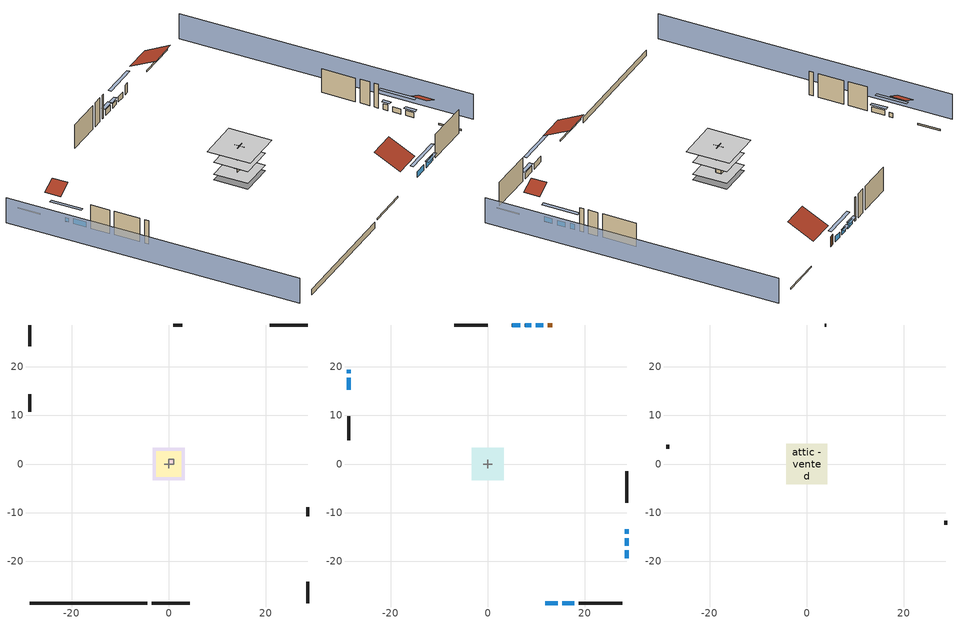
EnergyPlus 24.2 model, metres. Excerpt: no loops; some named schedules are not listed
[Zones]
central ac and furnace airloop ret air zone
 floor adiabatic (AdiabaticConst): 0,0 0,1 1,1 1,0 z0
 wall adiabatic (AdiabaticConst): 0,1 0,0 1,0 1,1 0,1 z0:1
 ceiling adiabatic (AdiabaticConst): 1,0 1,1 0,1 0,0 z1
crawlspace - vented
 floor foundation (Slab2 construction): -3.3,-3.3 -3.3,3.3 3.3,3.3 3.3,-3.3 z-0.91
 wall outside (RimJoist1 construction): -3.5,-28.63 4.3,-28.63 z0.3:0.61
 wall outside (RimJoist2 construction): -28.63,28.63 -28.63,24.3 z0.3:0.61
 wall outside (RimJoist3 construction): 28.63,28.63 20.83,28.63 z0.3:0.61
 wall outside (RimJoist4 construction): 28.63,-28.63 28.63,-24.3 z0.3:0.61
 wall foundation (FoundationWall1 construction): -28.63,-28.63 -4.43,-28.63 z-0.91:0.3
garage
 floor foundation (Slab1 construction): -2.59,-2.59 -2.59,2.59 2.59,2.59 2.59,-2.59 z0
 wall outside (Wall1 construction): -28.63,14.4 -28.63,10.74 z0.3:5.18
 wall outside (Wall12 construction): 28.63,-10.79 28.63,-8.96 z0.3:5.18
 wall outside (Wall2 construction): 2.79,28.63 0.97,28.63 z0.3:5.18
 wall to conditioned space (Wall5 construction Reversed): -0.91,0 0.91,0 z0.3:5.18
 wall to conditioned space (Wall6 construction Reversed): 0,-0.91 0,0.91 z0.3:5.18
conditioned space
 floor to crawlspace - vented (Floor1 construction): -3.3,-3.3 -3.3,3.3 3.3,3.3 3.3,-3.3 z0.3
 floor to garage (Floor2 construction): -2.59,-2.59 -2.59,2.59 2.59,2.59 2.59,-2.59 z0.3
 floor adiabatic (AdiabaticFloorConstruction): -3.3,-3.3 -3.3,3.3 3.3,3.3 3.3,-3.3 z2.74
 wall outside (AdiabaticWallConstruction 1): 13.32,28.63 12.41,28.63 z0.3:2.34
 wall outside (AdiabaticWallConstruction): 11.81,-28.63 14.37,-28.63 / 15.3,-28.63 17.86,-28.63 / 6.74,28.63 4.99,28.63 z0.3:1.46; 28.63,-19.39 28.63,-17.8 / 28.63,-16.87 28.63,-15.28 z0.3:1.34; -28.63,19.39 -28.63,18.73 / 8.97,28.63 7.67,28.63 z0.3:1.19; -28.63,17.81 -28.63,15.32 z0.3:1.4; 11.48,28.63 9.89,28.63 z0.3:1.37; 28.63,-14.36 28.63,-13.45 z0.3:1.49
 wall outside (Wall3 construction): 18.78,-28.63 27.7,-28.63 z0.3:5.18
 wall outside (Wall4 construction): -28.63,9.81 -28.63,4.86 z0.3:5.18
 wall outside (Wall7 construction): 0.04,28.63 -6.89,28.63 z0.3:5.18
 wall outside (Wall8 construction): 28.63,-8.03 28.63,-1.46 z0.3:5.18
 window (WindowConstruction): 11.81,-28.63 14.37,-28.63 z0.3:1.46
 window (WindowConstruction 9): 28.63,-19.39 28.63,-17.8 z0.3:1.34
 window (WindowConstruction 1): 15.3,-28.63 17.85,-28.63 z0.3:1.46
 window (WindowConstruction 2): -28.63,19.39 -28.63,18.73 z0.3:1.19
 window (WindowConstruction 3): -28.63,17.81 -28.63,15.33 z0.3:1.4
 window (WindowConstruction 4): 11.48,28.63 9.89,28.63 z0.3:1.37
 window (WindowConstruction 5): 8.97,28.63 7.67,28.63 z0.3:1.19
 window (WindowConstruction 6): 6.74,28.63 4.99,28.63 z0.3:1.46
 window (WindowConstruction 7): 28.63,-16.87 28.63,-15.28 z0.3:1.34
 window (WindowConstruction 8): 28.63,-14.35 28.63,-13.46 z0.3:1.49
 door (Door): 13.32,28.63 12.41,28.63 z0.3:2.34
 ceiling adiabatic (AdiabaticFloorConstruction): 3.3,-3.3 3.3,3.3 -3.3,3.3 -3.3,-3.3 z2.74
attic - vented
 floor to conditioned space (Floor3 construction Reversed): -4.2,-4.2 -4.2,4.2 4.2,4.2 4.2,-4.2 z5.18
 wall outside (Wall10 construction): 28.63,-12.53 28.63,-11.72 z0.3:5.18
 wall outside (Wall11 construction): 4.07,28.63 3.72,28.63 z0.3:5.18
 wall outside (Wall9 construction): -28.63,3.93 -28.63,3.12 z0.3:5.18
 roof outside (Roof1 construction): 10.88,-28.63,5.18 10.88,-23.58,7.71 5.23,-23.58,7.71 5.23,-28.63,5.18
 roof outside (Roof2 construction): -28.63,20.32,5.18 -25.9,20.32,6.55 -25.9,23.37,6.55 -28.63,23.37,5.18
 roof outside (Roof3 construction): 28.63,-20.32,5.18 25.9,-20.32,6.55 25.9,-23.37,6.55 28.63,-23.37,5.18
 roof outside (Roof4 construction): 14.25,28.63,5.18 14.25,23.58,7.71 19.9,23.58,7.71 19.9,28.63,5.18
shading: -33.2,28.63 -33.2,-28.63 / 33.2,-28.63 33.2,28.63 z0:5.18; 17.11,-28.63 9.06,-28.63 9.06,-29.24 17.11,-29.24 z4.21; 28.63,-17.49 28.63,-19.69 29.24,-19.69 29.24,-17.49 z1.65; 18.16,-28.63 14.99,-28.63 14.99,-29.24 18.16,-29.24 z1.77; -28.63,15.99 -28.63,22.13 -29.24,22.13 -29.24,15.99 z3.93; -28.63,15.02 -28.63,18.11 -29.24,18.11 -29.24,15.02 z1.71; 7.15,28.63 14.22,28.63 14.22,29.24 7.15,29.24 z4.11; 7.37,28.63 9.27,28.63 9.27,29.24 7.37,29.24 z1.49; 4.69,28.63 7.05,28.63 7.05,29.24 4.69,29.24 z1.77; 28.63,-12.54 28.63,-19.61 29.24,-19.61 29.24,-12.54 z4.08; 28.63,-13.15 28.63,-14.66 29.24,-14.66 29.24,-13.15 z1.8
[Building]
Building 1: Terrain=Suburbs
[Site:Location]
Portland Intl Arpt_OR: Latitude {deg}=45.59; Longitude {deg}=-122.6; Time Zone {hr}=-8; Elevation {m}=33; Keep Site Location Information=Yes
[Site:GroundTemperature:Shallow]
10.2558, 8.96328, 8.85977, 9.47314, 11.9355, 14.3863, 16.5111, 17.8571, 17.9714, 16.8767, 14.8061, 12.4304
[Site:WaterMainsTemperature]
Calculation Method=Schedule; Temperature Schedule=mains temperature schedule
[Material] Roughness=Rough; Thermal Absorptance=0.9
Name | Thickness {m} | Conductivity {W/m-K} | Density {kg/m3} | Specific Heat {J/kg-K} | Solar Absorptance | Visible Absorptance
aluminum siding | 0.009525 | 0.089435 | 177.822 | 1046.75 | 0.5 | 0.5
asphalt or fiberglass shingles | 0.00635 | 0.162714 | 1121.4 | 1465.45 | 0.85 | 0.85
ceiling loosefill ins | 0.254 | 0.0480833 | 16.02 | 1046.75 | 0.7 | 0.7
ceiling stud and cavity | 0.1397 | 0.104117 | 65.682 | 1177.47 | 0.7 | 0.7
concrete 4.0 in. | 0.1016 | 1.803125 | 2242.8 | 837.4 | 0.7 | 0.7
concrete 8.0 in. | 0.2032 | 1.803125 | 2242.8 | 837.4 | 0.7 | 0.7
door material | 0.04445 | 0.0612267 | 512.64 | 1214.23 | 0.7 | 0.7
floor covering | 0.0127 | 0.0433444 | 54.468 | 1339.84 | 0.6 | 0.6
floor rigid ins | 0.051816 | 0.029427 | 32.04 | 1214.23 | 0.7 | 0.7
floor rigid ins 1; wall rigid ins | 0.512978 | 0.029427 | 32.04 | 1214.23 | 0.7 | 0.7
floor stud and cavity | 0.1397 | 0.0972396 | 92.3553 | 1139.71 | 0.7 | 0.7
floor stud and cavity 1 | 0.1397 | 1.75129 | 37.0049 | 1207.88 | 0.7 | 0.7
furniture material conditioned space 1; furniture material garage 1 | 0.1524 | 0.115458 | 640.8 | 1214.23 | 0.6 | 0.6
gypsum board | 0.0127 | 0.160291 | 801 | 837.4 | 0.6 | 0.6
osb sheathing 0.5 in. | 0.0127 | 0.115458 | 512.64 | 1214.23 | 0.6 | 0.6
osb sheathing 0.5 in. 1; osb sheathing 0.5 in. 2; osb sheathing 0.5 in. 3 | 0.0127 | 0.115458 | 512.64 | 1214.23 | 0.7 | 0.7
osb sheathing 0.75 in. | 0.01905 | 0.115458 | 512.64 | 1214.23 | 0.7 | 0.7
rim joist stud and cavity | 0.0508 | 0.178289 | 50.32683 | 1063.81 | 0.6 | 0.6
roof rigid ins | 0.00281632 | 0.029427 | 32.04 | 1214.23 | 0.7 | 0.7
soil 0.5 in. | 0.0127 | 1.3848 | 1842.3 | 418.7 | 0.7 | 0.7
wall stud and cavity | 0.1397 | 0.419005 | 139.0536 | 1170.24 | 0.6 | 0.6
wall stud and cavity 1 | 0.1397 | 0.0950889 | 139.0536 | 1170.24 | 0.7 | 0.7
wall stud and cavity 2 | 0.1397 | 0.0937203 | 139.0536 | 1170.24 | 0.7 | 0.7
wall stud and cavity 3 | 0.0889 | 0.380278 | 52.3479 | 1209.89 | 0.7 | 0.7
wall stud and cavity 4 | 0.0889 | 0.391764 | 83.0341 | 1211.67 | 0.7 | 0.7
wood siding; wood siding 1 | 0.0254 | 0.102417 | 544.68 | 1172.36 | 0.7 | 0.7
[Material:NoMass]
Adiabatic: Roughness=Rough; Thermal Resistance {m2-K/W}=176.1; Thermal Absorptance=0.9; Solar Absorptance=0.7; Visible Absorptance=0.7
[WindowMaterial:SimpleGlazingSystem]
WindowMaterial: U-Factor {W/m2-K}=2.78222; Solar Heat Gain Coefficient=0.56
[Construction]
AdiabaticConst: Adiabatic
AdiabaticFloorConstruction: floor stud and cavity 1, floor rigid ins 1, osb sheathing 0.75 in., floor covering
AdiabaticWallConstruction: wood siding, wall rigid ins, wall stud and cavity 3, gypsum board
AdiabaticWallConstruction 1: wood siding 1, wall rigid ins, wall stud and cavity 3, gypsum board
Door: door material
Floor1 construction; Floor2 construction: floor stud and cavity, floor rigid ins, osb sheathing 0.75 in., floor covering
Floor3 construction Reversed: gypsum board, ceiling stud and cavity, ceiling loosefill ins
FoundationWall1 construction: concrete 8.0 in.
furniture construction conditioned space 1: furniture material conditioned space 1
furniture construction garage 1: furniture material garage 1
PartitionWallConstruction: gypsum board, wall stud and cavity 4, gypsum board
RimJoist1 construction; RimJoist2 construction; RimJoist3 construction; RimJoist4 construction: aluminum siding, rim joist stud and cavity
Roof1 construction; Roof2 construction; Roof3 construction; Roof4 construction: asphalt or fiberglass shingles, roof rigid ins, osb sheathing 0.5 in.
Slab1 construction: concrete 4.0 in.
Slab2 construction: soil 0.5 in.
Wall1 construction; Wall2 construction: aluminum siding, osb sheathing 0.5 in. 1, wall stud and cavity
Wall10 construction; Wall11 construction; Wall12 construction; Wall9 construction: aluminum siding, osb sheathing 0.5 in. 3, wall stud and cavity
Wall3 construction; Wall4 construction: aluminum siding, osb sheathing 0.5 in. 1, wall stud and cavity 1, gypsum board
Wall5 construction Reversed: gypsum board, wall stud and cavity 2, osb sheathing 0.5 in. 2
Wall6 construction Reversed: gypsum board, wall stud and cavity 2, osb sheathing 0.5 in. 3
Wall7 construction; Wall8 construction: aluminum siding, osb sheathing 0.5 in. 3, wall stud and cavity 1, gypsum board
WindowConstruction; WindowConstruction 1; WindowConstruction 2; WindowConstruction 3; WindowConstruction 4; WindowConstruction 5; WindowConstruction 6; WindowConstruction 7; WindowConstruction 8; WindowConstruction 9: WindowMaterial
[Zone] Multiplier=1
Name | Volume {m3} | Part of Total Floor Area
attic - vented | 44.0466 | Yes
central ac and furnace airloop ret air zone | 1 | No
conditioned space | 278.185 | Yes
crawlspace - vented | 53.2357 | Yes
garage | 65.242 | Yes
[Space]
Name | Zone | Volume {m3} | Space Type
attic - vented 1 | attic - vented | 44.0466
central ac and furnace airloop ret air space | central ac and furnace airloop ret air zone |  | Plenum Space Type
conditioned space 1 | conditioned space | 278.185
crawlspace - vented 1 | crawlspace - vented | 53.2357
garage 1 | garage | 65.242
[ZoneInfiltration:EffectiveLeakageArea] Schedule=Always On Discrete
Name | Zone or Space | Effective Air Leakage Area {cm2} | Stack Coefficient | Wind Coefficient
infil attic - vented 1 | attic - vented 1 | 2347.12 | 0.000130484 | 4.15787e-05
infil garage 1 | garage 1 | 135.918 | 0.000129147 | 4.64657e-05
[ZoneMixing] Schedule=Always On Continuous; Design Flow Rate Calculation Method=Flow/Zone; Design Flow Rate {m3/s}=0
Name | Zone or Space | Source Zone or Space
whole house fan mix | attic - vented | conditioned space
central ac and furnace airloop_0 ZoneMixDZToCond mix | conditioned space | crawlspace - vented
central ac and furnace airloop_0 ZoneMixCondToDZ mix | crawlspace - vented | conditioned space
[SpaceList]
Plenum Space Type: central ac and furnace airloop ret air space
[OtherEquipment] Design Level Calculation Method=EquipmentLevel
Name | Fuel Type | Zone or ZoneList or Space or SpaceList | Schedule | Design Level {W} | Fraction Latent | Fraction Radiant | Fraction Lost
central ac and furnace airloop_0 RetCondToRP; central ac and furnace airloop_0 RetSensLkToRP | None | central ac and furnace airloop ret air space | Always On Discrete | 0 | 0 | 0 | 0
central ac and furnace airloop_0 RetLatLkToRP | None | central ac and furnace airloop ret air space | Always On Discrete | 0 | 1 | 0 | 0
central ac and furnace airloop_0 SupCondToLv; central ac and furnace airloop_0 SupSensLkToCond; mech vent house fan sensible load | None | conditioned space 1 | Always On Discrete | 0 | 0 | 0 | 0
central ac and furnace airloop_0 SupLatLkToCond; mech vent house fan latent load | None | conditioned space 1 | Always On Discrete | 0 | 1 | 0 | 0
clothes dryer 1 | Electricity | conditioned space 1 | clothes dryer schedule | 0 | 0 | 0 | 1
cooking range 1 | Electricity | conditioned space 1 | cooking range schedule | 0 | 0 | 0 | 1
general water use latent | None | conditioned space 1 | general water use schedule | 0 | 1 | 0 | 0
general water use sensible | None | conditioned space 1 | general water use schedule | 0 | 0 | 0.6 | 0
central ac and furnace airloop_0 RetCondToDZ; central ac and furnace airloop_0 SupCondToDZ; central ac and furnace airloop_0 SupSensLkToDZ | None | crawlspace - vented 1 | Always On Discrete | 0 | 0 | 0 | 0
central ac and furnace airloop_0 SupLatLkToDZ | None | crawlspace - vented 1 | Always On Discrete | 0 | 1 | 0 | 0
water heater energy adjustment1 | Electricity | garage 1 | Always On Discrete | 0.01 | 0 | 0 | 1
water heater lat | None | garage 1 | Always On Discrete | 0 | 1 | 0 | 0
water heater sens | None | garage 1 | Always On Discrete | 0 | 0 | 0 | 0
[SurfaceProperty:IncidentSolarMultiplier] Incident Solar Multiplier=1; Incident Solar Multiplier Schedule=trans schedule winter=0.85 summer=0.7
Window1; Window10; Window2; Window3; Window4; Window5; Window6; Window7; Window8; Window9
[InternalMass]
Name | Construction | Zone or ZoneList | Space or SpaceList | Surface Area {m2}
furniture mass conditioned space 1 | furniture construction conditioned space 1 | conditioned space | conditioned space 1 | 45.63397
partition wall mass | PartitionWallConstruction | conditioned space | conditioned space 1 | 114.085
furniture mass garage 1 | furniture construction garage 1 | garage | garage 1 | 2.67561
[ElectricEquipment] Design Level Calculation Method=EquipmentLevel; Fraction Latent=0
Name | Zone or ZoneList or Space or SpaceList | Schedule | Design Level {W} | Fraction Radiant | Fraction Lost
clothes dryer | conditioned space 1 | clothes dryer schedule | 0 | 0 | 1
clothes washer | conditioned space 1 | clothes washer schedule | 0 | 0 | 1
cooking range | conditioned space 1 | cooking range schedule | 0 | 0 | 1
dishwasher | conditioned space 1 | dishwasher schedule | 0 | 0 | 1
fridge | conditioned space 1 | fridge schedule | 78.8413 | 0.6 | 0
mech vent house fan | conditioned space 1 | mech vent house fan schedule | 0 | 0 | 1
mech vent house fan cfis | conditioned space 1 | mech vent house fan cfis schedule | 0 | 0 | 0
whole house fan | conditioned space 1 | Always On Discrete | 0 | 0 | 1
freezer | garage 1 | freezer schedule | 194.914 | 0.6 | 0
[ZoneInfiltration:DesignFlowRate] Schedule=Always On Discrete
Name | Zone or ZoneList or Space or SpaceList | Design Flow Rate Calculation Method | Design Flow Rate {m3/s} | Air Changes per Hour {1/hr} | Constant Term Coefficient | Temperature Term Coefficient | Velocity Term Coefficient | Velocity Squared Term Coefficient
infil flow; natural vent flow; whole house fan flow | conditioned space 1 | Flow/Zone | 0
crawlspace_vented 1 duct leakage imbalance infil flow | crawlspace - vented 1 | Flow/Zone | 0
infil crawlspace - vented 1 | crawlspace - vented 1 | AirChanges/Hour |  | 2.6013 | 1 | 0 | 0 | 0
[SurfaceProperty:ExposedFoundationPerimeter] Exposed Perimeter Calculation Method=TotalExposedPerimeter
Name | Total Exposed Perimeter {m}
Slab2 | 24.20112
Slab1 | 14.6304
[AvailabilityManager:Scheduled]
central ac and furnace airloop Availability Manager: Schedule=Always On Discrete
[AirLoopHVAC:ReturnPlenum]
Air Loop HVAC Return Plenum 1: Zone=central ac and furnace airloop ret air zone
[Foundation:Kiva] Wall Depth Below Slab {m}=0.2032
Name | Initial Indoor Air Temperature {C} | Wall Height Above Grade {m}
Foundation Kiva 1 | 13.4258 | 0.1016
Foundation Kiva 2 | 7.69436 | 0.3048
[Foundation:Kiva:Settings]
Soil Conductivity {W/m-K}=1.3848; Soil Density {kg/m3}=1842.3; Soil Specific Heat {J/kg-K}=418.7; Ground Solar Absorptivity=0.9; Ground Thermal Absorptivity=0.9; Ground Surface Roughness {m}=0.03; Far-Field Width {m}=40; Deep-Ground Boundary Condition=ZeroFlux; Deep-Ground Depth {m}=40; Minimum Cell Dimension {m}=0.2; Maximum Cell Growth Coefficient=3; Simulation Timestep=Timestep
[EnergyManagementSystem:GlobalVariable]
central_ac_and_furnace_airloop_0_DuctImbalLkExhFanEquivCond
central_ac_and_furnace_airloop_0_DuctImbalLkExhFanEquivDZ
central_ac_and_furnace_airloop_0_DuctImbalLkSupFanEquivCond
central_ac_and_furnace_airloop_0_DuctImbalLkSupFanEquivDZ
central_ac_and_furnace_airloop_0_DZ_T
central_ac_and_furnace_airloop_0_DZ_W
central_ac_and_furnace_airloop_0_RetCondToDZ
central_ac_and_furnace_airloop_0_RetCondToRP
central_ac_and_furnace_airloop_0_RetLatLkToRP
central_ac_and_furnace_airloop_0_RetSensLkToRP
central_ac_and_furnace_airloop_0_SupCondToDZ
central_ac_and_furnace_airloop_0_SupCondToLv
central_ac_and_furnace_airloop_0_SupLatLkToCond
central_ac_and_furnace_airloop_0_SupLatLkToDZ
central_ac_and_furnace_airloop_0_SupSensLkToCond
central_ac_and_furnace_airloop_0_SupSensLkToDZ
central_ac_and_furnace_airloop_0_ZoneMixCondToDZ
central_ac_and_furnace_airloop_0_ZoneMixDZToCond
central_ac_and_furnace_airloop_AH_MFR
central_ac_and_furnace_airloop_AH_Tout
central_ac_and_furnace_airloop_AH_VFR
central_ac_and_furnace_airloop_AH_Wout
central_ac_and_furnace_airloop_Fan_RTF
central_ac_and_furnace_airloop_RA_T
central_ac_and_furnace_airloop_Ra_W
infil_program_Qfan
infil_program_Qinf
natural_vent_program_Qnv
natural_vent_program_Qwhf
[EnergyManagementSystem:Sensor]
Name | Output:Variable or Output:Meter Index Key | Output:Variable or Output:Meter
airflow_gain | infil flow | Infiltration Sensible Heat Gain Energy
airflow_gain_1 | natural vent flow | Infiltration Sensible Heat Gain Energy
airflow_gain_2 | whole house fan flow | Infiltration Sensible Heat Gain Energy
airflow_loss | infil flow | Infiltration Sensible Heat Loss Energy
airflow_loss_1 | natural vent flow | Infiltration Sensible Heat Loss Energy
airflow_loss_2 | whole house fan flow | Infiltration Sensible Heat Loss Energy
central_ac_and_furnace_airloop_0_DZ_T_s | crawlspace - vented | Zone Air Temperature
central_ac_and_furnace_airloop_0_DZ_W_s | crawlspace - vented | Zone Mean Air Humidity Ratio
central_ac_and_furnace_airloop_AH_MFR_s | Node 7 | System Node Mass Flow Rate
central_ac_and_furnace_airloop_AH_Tout_s | Node 7 | System Node Temperature
central_ac_and_furnace_airloop_AH_VFR_s | Node 7 | System Node Current Density Volume Flow Rate
central_ac_and_furnace_airloop_AH_Wout_s | Node 7 | System Node Humidity Ratio
central_ac_and_furnace_airloop_RA_T_s | Node 10 | System Node Temperature
central_ac_and_furnace_airloop_Ra_W_s | Node 10 | System Node Humidity Ratio
clg_load_cond |  | Cooling:EnergyTransfer:Zone:CONDITIONED SPACE
clg_load_duct |  | Cooling:EnergyTransfer:Zone:CENTRAL AC AND FURNACE AIRLOOP RET AIR ZONE
clg_sp_s; clg_sp_s_1 | cooling setpoint | Schedule Value
cool_season | cooling season schedule | Schedule Value
ducts_conv | central ac and furnace airloop_0 RetCondToRP | Other Equipment Convective Heating Energy
ducts_conv_1 | central ac and furnace airloop_0 RetLatLkToRP | Other Equipment Convective Heating Energy
ducts_conv_2 | central ac and furnace airloop_0 RetSensLkToRP | Other Equipment Convective Heating Energy
ducts_conv_3 | central ac and furnace airloop_0 SupCondToLv | Other Equipment Convective Heating Energy
ducts_conv_4 | central ac and furnace airloop_0 SupLatLkToCond | Other Equipment Convective Heating Energy
ducts_conv_5 | central ac and furnace airloop_0 SupSensLkToCond | Other Equipment Convective Heating Energy
ducts_rad | central ac and furnace airloop_0 RetCondToRP | Other Equipment Radiant Heating Energy
ducts_rad_1 | central ac and furnace airloop_0 RetLatLkToRP | Other Equipment Radiant Heating Energy
ducts_rad_2 | central ac and furnace airloop_0 RetSensLkToRP | Other Equipment Radiant Heating Energy
ducts_rad_3 | central ac and furnace airloop_0 SupCondToLv | Other Equipment Radiant Heating Energy
ducts_rad_4 | central ac and furnace airloop_0 SupLatLkToCond | Other Equipment Radiant Heating Energy
ducts_rad_5 | central ac and furnace airloop_0 SupSensLkToCond | Other Equipment Radiant Heating Energy
htg_load_cond |  | Heating:EnergyTransfer:Zone:CONDITIONED SPACE
htg_load_duct |  | Heating:EnergyTransfer:Zone:CENTRAL AC AND FURNACE AIRLOOP RET AIR ZONE
htg_sp_s; htg_sp_s_1 | heating setpoint | Schedule Value
water_heater_amb_rh | garage | Zone Air Relative Humidity
water_heater_amb_temp | garage | Zone Mean Air Temperature
[Schedule:Constant]
Name | Hourly Value
Always On Continuous; Always On Discrete; mech vent house fan schedule; mech vent house fan cfis schedule | 1
fridge schedule | 0
[Schedule:Day:Interval]
trans schedule winter=0.85 summer=0.7 day; trans schedule winter=0.85 summer=0.7 day 2: No, 24:00, 0.85
trans schedule winter=0.85 summer=0.7 day 1: No, 24:00, 0.7
trans schedule winter=0.85 summer=0.7 default day; clothes dryer schedule day 1; clothes dryer schedule default day; clothes washer schedule day 1; clothes washer schedule default day; cooking range schedule day 1; cooking range schedule default day; dishwasher schedule day 1; dishwasher schedule default day; general water use schedule day 1; general water use schedule default day; freezer schedule default day: No, 24:00, 0
freezer schedule day; freezer schedule day 6: No, 01:00, 0.610949, 02:00, 0.595675, 03:00, 0.580401, 04:00, 0.565128, 06:00, 0.549854, 07:00, 0.580401, 08:00, 0.610949, 10:00, 0.626223, 12:00, 0.610949, 15:00, 0.641496, 16:00, 0.626223, 17:00, 0.672044, 18:00, 0.733139, 19:00, 0.763686, 20:00, 0.733139, 21:00, 0.717865, 22:00, 0.702591, 23:00, 0.672044, 24:00, 0.626223
freezer schedule day 1: No, 01:00, 0.609489, 02:00, 0.594252, 03:00, 0.579015, 04:00, 0.563777, 06:00, 0.54854, 07:00, 0.579015, 08:00, 0.609489, 10:00, 0.624726, 12:00, 0.609489, 15:00, 0.639964, 16:00, 0.624726, 17:00, 0.670438, 18:00, 0.731387, 19:00, 0.761861, 20:00, 0.731387, 21:00, 0.71615, 22:00, 0.700912, 23:00, 0.670438, 24:00, 0.624726
freezer schedule day 2: No, 01:00, 0.791241, 02:00, 0.77146, 03:00, 0.751679, 04:00, 0.731898, 06:00, 0.712117, 07:00, 0.751679, 08:00, 0.791241, 10:00, 0.811022, 12:00, 0.791241, 15:00, 0.830803, 16:00, 0.811022, 17:00, 0.870365, 18:00, 0.949489, 19:00, 0.989051, 20:00, 0.949489, 21:00, 0.929708, 22:00, 0.909927, 23:00, 0.870365, 24:00, 0.811022
freezer schedule day 3: No, 01:00, 0.8, 02:00, 0.78, 03:00, 0.76, 04:00, 0.74, 06:00, 0.72, 07:00, 0.76, 08:00, 0.8, 10:00, 0.82, 12:00, 0.8, 15:00, 0.84, 16:00, 0.82, 17:00, 0.88, 18:00, 0.96, 19:00, 1, 20:00, 0.96, 21:00, 0.94, 22:00, 0.92, 23:00, 0.88, 24:00, 0.82
freezer schedule day 4: No, 01:00, 0.679562, 02:00, 0.662573, 03:00, 0.645584, 04:00, 0.628595, 06:00, 0.611606, 07:00, 0.645584, 08:00, 0.679562, 10:00, 0.696551, 12:00, 0.679562, 15:00, 0.71354, 16:00, 0.696551, 17:00, 0.747518, 18:00, 0.815474, 19:00, 0.849453, 20:00, 0.815474, 21:00, 0.798485, 22:00, 0.781496, 23:00, 0.747518, 24:00, 0.696551
freezer schedule day 5: No, 01:00, 0.675182, 02:00, 0.658303, 03:00, 0.641423, 04:00, 0.624544, 06:00, 0.607664, 07:00, 0.641423, 08:00, 0.675182, 10:00, 0.692062, 12:00, 0.675182, 15:00, 0.708942, 16:00, 0.692062, 17:00, 0.742701, 18:00, 0.810219, 19:00, 0.843978, 20:00, 0.810219, 21:00, 0.793339, 22:00, 0.77646, 23:00, 0.742701, 24:00, 0.692062
[Schedule:Week:Daily]
trans schedule winter=0.85 summer=0.7 Week Rule - Jan1-May26: trans schedule winter=0.85 summer=0.7 day, trans schedule winter=0.85 summer=0.7 day, trans schedule winter=0.85 summer=0.7 day, trans schedule winter=0.85 summer=0.7 day, trans schedule winter=0.85 summer=0.7 day, trans schedule winter=0.85 summer=0.7 day, trans schedule winter=0.85 summer=0.7 day, trans schedule winter=0.85 summer=0.7 default day, trans schedule winter=0.85 summer=0.7 default day, trans schedule winter=0.85 summer=0.7 default day, trans schedule winter=0.85 summer=0.7 default day, trans schedule winter=0.85 summer=0.7 default day
trans schedule winter=0.85 summer=0.7 Week Rule - May27-Jun2: trans schedule winter=0.85 summer=0.7 day, trans schedule winter=0.85 summer=0.7 day, trans schedule winter=0.85 summer=0.7 day, trans schedule winter=0.85 summer=0.7 day, trans schedule winter=0.85 summer=0.7 day, trans schedule winter=0.85 summer=0.7 day 1, trans schedule winter=0.85 summer=0.7 day 1, trans schedule winter=0.85 summer=0.7 default day, trans schedule winter=0.85 summer=0.7 default day, trans schedule winter=0.85 summer=0.7 default day, trans schedule winter=0.85 summer=0.7 default day, trans schedule winter=0.85 summer=0.7 default day
trans schedule winter=0.85 summer=0.7 Week Rule - Jun3-Sep29: trans schedule winter=0.85 summer=0.7 day 1, trans schedule winter=0.85 summer=0.7 day 1, trans schedule winter=0.85 summer=0.7 day 1, trans schedule winter=0.85 summer=0.7 day 1, trans schedule winter=0.85 summer=0.7 day 1, trans schedule winter=0.85 summer=0.7 day 1, trans schedule winter=0.85 summer=0.7 day 1, trans schedule winter=0.85 summer=0.7 default day, trans schedule winter=0.85 summer=0.7 default day, trans schedule winter=0.85 summer=0.7 default day, trans schedule winter=0.85 summer=0.7 default day, trans schedule winter=0.85 summer=0.7 default day
trans schedule winter=0.85 summer=0.7 Week Rule - Sep30-Oct6: trans schedule winter=0.85 summer=0.7 day 1, trans schedule winter=0.85 summer=0.7 day 2, trans schedule winter=0.85 summer=0.7 day 2, trans schedule winter=0.85 summer=0.7 day 2, trans schedule winter=0.85 summer=0.7 day 2, trans schedule winter=0.85 summer=0.7 day 2, trans schedule winter=0.85 summer=0.7 day 2, trans schedule winter=0.85 summer=0.7 default day, trans schedule winter=0.85 summer=0.7 default day, trans schedule winter=0.85 summer=0.7 default day, trans schedule winter=0.85 summer=0.7 default day, trans schedule winter=0.85 summer=0.7 default day
trans schedule winter=0.85 summer=0.7 Week Rule - Oct7-Dec31: trans schedule winter=0.85 summer=0.7 day 2, trans schedule winter=0.85 summer=0.7 day 2, trans schedule winter=0.85 summer=0.7 day 2, trans schedule winter=0.85 summer=0.7 day 2, trans schedule winter=0.85 summer=0.7 day 2, trans schedule winter=0.85 summer=0.7 day 2, trans schedule winter=0.85 summer=0.7 day 2, trans schedule winter=0.85 summer=0.7 default day, trans schedule winter=0.85 summer=0.7 default day, trans schedule winter=0.85 summer=0.7 default day, trans schedule winter=0.85 summer=0.7 default day, trans schedule winter=0.85 summer=0.7 default day
clothes dryer schedule Week Rule - Jan1-Dec31: clothes dryer schedule day 1, clothes dryer schedule day 1, clothes dryer schedule day 1, clothes dryer schedule day 1, clothes dryer schedule day 1, clothes dryer schedule day 1, clothes dryer schedule day 1, clothes dryer schedule default day, clothes dryer schedule default day, clothes dryer schedule default day, clothes dryer schedule default day, clothes dryer schedule default day
clothes washer schedule Week Rule - Jan1-Dec31: clothes washer schedule day 1, clothes washer schedule day 1, clothes washer schedule day 1, clothes washer schedule day 1, clothes washer schedule day 1, clothes washer schedule day 1, clothes washer schedule day 1, clothes washer schedule default day, clothes washer schedule default day, clothes washer schedule default day, clothes washer schedule default day, clothes washer schedule default day
cooking range schedule Week Rule - Jan1-Dec31: cooking range schedule day 1, cooking range schedule day 1, cooking range schedule day 1, cooking range schedule day 1, cooking range schedule day 1, cooking range schedule day 1, cooking range schedule day 1, cooking range schedule default day, cooking range schedule default day, cooking range schedule default day, cooking range schedule default day, cooking range schedule default day
dishwasher schedule Week Rule - Jan1-Dec31: dishwasher schedule day 1, dishwasher schedule day 1, dishwasher schedule day 1, dishwasher schedule day 1, dishwasher schedule day 1, dishwasher schedule day 1, dishwasher schedule day 1, dishwasher schedule default day, dishwasher schedule default day, dishwasher schedule default day, dishwasher schedule default day, dishwasher schedule default day
general water use schedule Week Rule - Jan1-Dec31: general water use schedule day 1, general water use schedule day 1, general water use schedule day 1, general water use schedule day 1, general water use schedule day 1, general water use schedule day 1, general water use schedule day 1, general water use schedule default day, general water use schedule default day, general water use schedule default day, general water use schedule default day, general water use schedule default day
freezer schedule Week Rule - Jan1-Jan27: freezer schedule day, freezer schedule day, freezer schedule day, freezer schedule day, freezer schedule day, freezer schedule day, freezer schedule day, freezer schedule default day, freezer schedule default day, freezer schedule default day, freezer schedule default day, freezer schedule default day
freezer schedule Week Rule - Jan28-Feb3: freezer schedule day, freezer schedule day, freezer schedule day, freezer schedule day, freezer schedule day 1, freezer schedule day 1, freezer schedule day 1, freezer schedule default day, freezer schedule default day, freezer schedule default day, freezer schedule default day, freezer schedule default day
freezer schedule Week Rule - Feb4-Feb24: freezer schedule day 1, freezer schedule day 1, freezer schedule day 1, freezer schedule day 1, freezer schedule day 1, freezer schedule day 1, freezer schedule day 1, freezer schedule default day, freezer schedule default day, freezer schedule default day, freezer schedule default day, freezer schedule default day
freezer schedule Week Rule - Feb25-Mar3: freezer schedule day 1, freezer schedule day 1, freezer schedule day 1, freezer schedule day 1, freezer schedule day 2, freezer schedule day 2, freezer schedule day 2, freezer schedule default day, freezer schedule default day, freezer schedule default day, freezer schedule default day, freezer schedule default day
freezer schedule Week Rule - Mar4-May26: freezer schedule day 2, freezer schedule day 2, freezer schedule day 2, freezer schedule day 2, freezer schedule day 2, freezer schedule day 2, freezer schedule day 2, freezer schedule default day, freezer schedule default day, freezer schedule default day, freezer schedule default day, freezer schedule default day
freezer schedule Week Rule - May27-Jun2: freezer schedule day 2, freezer schedule day 2, freezer schedule day 2, freezer schedule day 2, freezer schedule day 2, freezer schedule day 3, freezer schedule day 3, freezer schedule default day, freezer schedule default day, freezer schedule default day, freezer schedule default day, freezer schedule default day
freezer schedule Week Rule - Jun3-Sep29: freezer schedule day 3, freezer schedule day 3, freezer schedule day 3, freezer schedule day 3, freezer schedule day 3, freezer schedule day 3, freezer schedule day 3, freezer schedule default day, freezer schedule default day, freezer schedule default day, freezer schedule default day, freezer schedule default day
freezer schedule Week Rule - Sep30-Oct6: freezer schedule day 3, freezer schedule day 4, freezer schedule day 4, freezer schedule day 4, freezer schedule day 4, freezer schedule day 4, freezer schedule day 4, freezer schedule default day, freezer schedule default day, freezer schedule default day, freezer schedule default day, freezer schedule default day
freezer schedule Week Rule - Oct7-Oct27: freezer schedule day 4, freezer schedule day 4, freezer schedule day 4, freezer schedule day 4, freezer schedule day 4, freezer schedule day 4, freezer schedule day 4, freezer schedule default day, freezer schedule default day, freezer schedule default day, freezer schedule default day, freezer schedule default day
freezer schedule Week Rule - Oct28-Nov3: freezer schedule day 4, freezer schedule day 4, freezer schedule day 4, freezer schedule day 4, freezer schedule day 5, freezer schedule day 5, freezer schedule day 5, freezer schedule default day, freezer schedule default day, freezer schedule default day, freezer schedule default day, freezer schedule default day
freezer schedule Week Rule - Nov4-Nov24: freezer schedule day 5, freezer schedule day 5, freezer schedule day 5, freezer schedule day 5, freezer schedule day 5, freezer schedule day 5, freezer schedule day 5, freezer schedule default day, freezer schedule default day, freezer schedule default day, freezer schedule default day, freezer schedule default day
freezer schedule Week Rule - Nov25-Dec1: freezer schedule day 5, freezer schedule day 5, freezer schedule day 5, freezer schedule day 5, freezer schedule day 5, freezer schedule day 5, freezer schedule day 6, freezer schedule default day, freezer schedule default day, freezer schedule default day, freezer schedule default day, freezer schedule default day
freezer schedule Week Rule - Dec2-Dec31: freezer schedule day 6, freezer schedule day 6, freezer schedule day 6, freezer schedule day 6, freezer schedule day 6, freezer schedule day 6, freezer schedule day 6, freezer schedule default day, freezer schedule default day, freezer schedule default day, freezer schedule default day, freezer schedule default day
[Schedule:Year]
trans schedule winter=0.85 summer=0.7: trans schedule winter=0.85 summer=0.7 Week Rule - Jan1-May26, 1, 1, 5, 26, trans schedule winter=0.85 summer=0.7 Week Rule - May27-Jun2, 5, 27, 6, 2, trans schedule winter=0.85 summer=0.7 Week Rule - Jun3-Sep29, 6, 3, 9, 29, trans schedule winter=0.85 summer=0.7 Week Rule - Sep30-Oct6, 9, 30, 10, 6, trans schedule winter=0.85 summer=0.7 Week Rule - Oct7-Dec31, 10, 7, 12, 31
clothes dryer schedule: clothes dryer schedule Week Rule - Jan1-Dec31, 1, 1, 12, 31
clothes washer schedule: clothes washer schedule Week Rule - Jan1-Dec31, 1, 1, 12, 31
cooking range schedule: cooking range schedule Week Rule - Jan1-Dec31, 1, 1, 12, 31
dishwasher schedule: dishwasher schedule Week Rule - Jan1-Dec31, 1, 1, 12, 31
general water use schedule: general water use schedule Week Rule - Jan1-Dec31, 1, 1, 12, 31
freezer schedule: freezer schedule Week Rule - Jan1-Jan27, 1, 1, 1, 27, freezer schedule Week Rule - Jan28-Feb3, 1, 28, 2, 3, freezer schedule Week Rule - Feb4-Feb24, 2, 4, 2, 24, freezer schedule Week Rule - Feb25-Mar3, 2, 25, 3, 3, freezer schedule Week Rule - Mar4-May26, 3, 4, 5, 26, freezer schedule Week Rule - May27-Jun2, 5, 27, 6, 2, freezer schedule Week Rule - Jun3-Sep29, 6, 3, 9, 29, freezer schedule Week Rule - Sep30-Oct6, 9, 30, 10, 6, freezer schedule Week Rule - Oct7-Oct27, 10, 7, 10, 27, freezer schedule Week Rule - Oct28-Nov3, 10, 28, 11, 3, freezer schedule Week Rule - Nov4-Nov24, 11, 4, 11, 24, freezer schedule Week Rule - Nov25-Dec1, 11, 25, 12, 1, freezer schedule Week Rule - Dec2-Dec31, 12, 2, 12, 31
[Schedule:Compact]
mains temperature schedule: Through: 01/01, For: AllDays, Until: 24:00, 13.0633, Through: 01/02, For: AllDays, Until: 24:00, 13.0189, Through: 01/03, For: AllDays, Until: 24:00, 12.975, Through: 01/04, For: AllDays, Until: 24:00, 12.9328, Through: 01/05, For: AllDays, Until: 24:00, 12.8917, Through: 01/06, For: AllDays, Until: 24:00, 12.8517, Through: 01/07, For: AllDays, Until: 24:00, 12.8122, Through: 01/08, For: AllDays, Until: 24:00, 12.7744, Through: 01/09, For: AllDays, Until: 24:00, 12.7378, Through: 01/10, For: AllDays, Until: 24:00, 12.7017, Through: 01/11, For: AllDays, Until: 24:00, 12.6672, Through: 01/12, For: AllDays, Until: 24:00, 12.6339, Through: 01/13, For: AllDays, Until: 24:00, 12.6017, Through: 01/14, For: AllDays, Until: 24:00, 12.5706, Through: 01/15, For: AllDays, Until: 24:00, 12.5411, Through: 01/16, For: AllDays, Until: 24:00, 12.5122, Through: 01/17, For: AllDays, Until: 24:00, 12.485, Through: 01/18, For: AllDays, Until: 24:00, 12.4583, Through: 01/19, For: AllDays, Until: 24:00, 12.4333, Through: 01/20, For: AllDays, Until: 24:00, 12.41, Through: 01/21, For: AllDays, Until: 24:00, 12.3872, Through: 01/22, For: AllDays, Until: 24:00, 12.3661, Through: 01/23, For: AllDays, Until: 24:00, 12.3456, Through: 01/24, For: AllDays, Until: 24:00, 12.3272, Through: 01/25, For: AllDays, Until: 24:00, 12.3094, Through: 01/26, For: AllDays, Until: 24:00, 12.2933, Through: 01/27, For: AllDays, Until: 24:00, 12.2783, Through: 01/28, For: AllDays, Until: 24:00, 12.2644, Through: 01/29, For: AllDays, Until: 24:00, 12.2517, Through: 01/30, For: AllDays, Until: 24:00, 12.2406, Through: 01/31, For: AllDays, Until: 24:00, 12.2306, Through: 02/01, For: AllDays, Until: 24:00, 12.2222, Through: 02/02, For: AllDays, Until: 24:00, 12.215, Through: 02/03, For: AllDays, Until: 24:00, 12.2089, Through: 02/04, For: AllDays, Until: 24:00, 12.2039, Through: 02/05, For: AllDays, Until: 24:00, 12.2006, Through: 02/06, For: AllDays, Until: 24:00, 12.1983, Through: 02/07, For: AllDays, Until: 24:00, 12.1978, Through: 02/08, For: AllDays, Until: 24:00, 12.1978, Through: 02/09, For: AllDays, Until: 24:00, 12.2, Through: 02/10, For: AllDays, Until: 24:00, 12.2028, Through: 02/11, For: AllDays, Until: 24:00, 12.2072, Through: 02/12, For: AllDays, Until: 24:00, 12.2128, Through: 02/13, For: AllDays, Until: 24:00, 12.2194, Through: 02/14, For: AllDays, Until: 24:00, 12.2278, Through: 02/15, For: AllDays, Until: 24:00, 12.2372, Through: 02/16, For: AllDays, Until: 24:00, 12.2483, Through: 02/17, For: AllDays, Until: 24:00, 12.26, Through: 02/18, For: AllDays, Until: 24:00, 12.2733, Through: 02/19, For: AllDays, Until: 24:00, 12.2883, Through: 02/20, For: AllDays, Until: 24:00, 12.3039, Through: 02/21, For: AllDays, Until: 24:00, 12.3211, Through: 02/22, For: AllDays, Until: 24:00, 12.3394, Through: 02/23, For: AllDays, Until: 24:00, 12.3594, Through: 02/24, For: AllDays, Until: 24:00, 12.38, Through: 02/25, For: AllDays, Until: 24:00, 12.4022, Through: 02/26, For: AllDays, Until: 24:00, 12.4256, Through: 02/27, For: AllDays, Until: 24:00, 12.4506, Through: 02/28, For: AllDays, Until: 24:00, 12.4761, Through: 03/01, For: AllDays, Until: 24:00, 12.5033, Through: 03/02, For: AllDays, Until: 24:00, 12.5317, Through: 03/03, For: AllDays, Until: 24:00, 12.5611, Through: 03/04, For: AllDays, Until: 24:00, 12.5917, Through: 03/05, For: AllDays, Until: 24:00, 12.6233, Through: 03/06, For: AllDays, Until: 24:00, 12.6567, Through: 03/07, For: AllDays, Until: 24:00, 12.6906, Through: 03/08, For: AllDays, Until: 24:00, 12.7261, Through: 03/09, For: AllDays, Until: 24:00, 12.7628, Through: 03/10, For: AllDays, Until: 24:00, 12.8, Through: 03/11, For: AllDays, Until: 24:00, 12.8389, Through: 03/12, For: AllDays, Until: 24:00, 12.8789, Through: 03/13, For: AllDays, Until: 24:00, 12.9194, Through: 03/14, For: AllDays, Until: 24:00, 12.9617, Through: 03/15, For: AllDays, Until: 24:00, 13.0044, Through: 03/16, For: AllDays, Until: 24:00, 13.0489, Through: 03/17, For: AllDays, Until: 24:00, 13.0939, Through: 03/18, For: AllDays, Until: 24:00, 13.14, Through: 03/19, For: AllDays, Until: 24:00, 13.1872, Through: 03/20, For: AllDays, Until: 24:00, 13.2356, Through: 03/21, For: AllDays, Until: 24:00, 13.285, Through: 03/22, For: AllDays, Until: 24:00, 13.335, Through: 03/23, For: AllDays, Until: 24:00, 13.3861, Through: 03/24, For: AllDays, Until: 24:00, 13.4383, Through: 03/25, For: AllDays, Until: 24:00, 13.4911, Through: 03/26, For: AllDays, Until: 24:00, 13.545, Through: 03/27, For: AllDays, Until: 24:00, 13.6, Through: 03/28, For: AllDays, Until: 24:00, 13.6556, Through: 03/29, For: AllDays, Until: 24:00, 13.7122, Through: 03/30, For: AllDays, Until: 24:00, 13.77, Through: 03/31, For: AllDays, Until: 24:00, 13.8283, Through: 04/01, For: AllDays, Until: 24:00, 13.8872, Through: 04/02, For: AllDays, Until: 24:00, 13.9472, Through: 04/03, For: AllDays, Until: 24:00, 14.0078, Through: 04/04, For: AllDays, Until: 24:00, 14.0689, Through: 04/05, For: AllDays, Until: 24:00, 14.1311, Through: 04/06, For: AllDays, Until: 24:00, 14.1944, Through: 04/07, For: AllDays, Until: 24:00, 14.2578, Through: 04/08, For: AllDays, Until: 24:00, 14.3222, Through: 04/09, For: AllDays, Until: 24:00, 14.3872, Through: 04/10, For: AllDays, Until: 24:00, 14.4528, Through: 04/11, For: AllDays, Until: 24:00, 14.5189, Through: 04/12, For: AllDays, Until: 24:00, 14.5856, Through: 04/13, For: AllDays, Until: 24:00, 14.6533, Through: 04/14, For: AllDays, Until: 24:00, 14.7211, Through: 04/15, For: AllDays, Until: 24:00, 14.7894, Through: 04/16, For: AllDays, Until: 24:00, 14.8589, Through: 04/17, For: AllDays, Until: 24:00, 14.9283, Through: 04/18, For: AllDays, Until: 24:00, 14.9983, Through: 04/19, For: AllDays, Until: 24:00, 15.0689, Through: 04/20, For: AllDays, Until: 24:00, 15.14, Through: 04/21, For: AllDays, Until: 24:00, 15.2111, Through: 04/22, For: AllDays, Until: 24:00, 15.2833, Through: 04/23, For: AllDays, Until: 24:00, 15.3556, Through: 04/24, For: AllDays, Until: 24:00, 15.4278, Through: 04/25, For: AllDays, Until: 24:00, 15.5006, Through: 04/26, For: AllDays, Until: 24:00, 15.5739, Through: 04/27, For: AllDays, Until: 24:00, 15.6478, Through: 04/28, For: AllDays, Until: 24:00, 15.7211, Through: 04/29, For: AllDays, Until: 24:00, 15.7956, Through: 04/30, For: AllDays, Until: 24:00, 15.8694, Through: 05/01, For: AllDays, Until: 24:00, 15.9439, Through: 05/02, For: AllDays, Until: 24:00, 16.0189, Through: 05/03, For: AllDays, Until: 24:00, 16.0939, Through: 05/04, For: AllDays, Until: 24:00, 16.1689, Through: 05/05, For: AllDays, Until: 24:00, 16.2439, Through: 05/06, For: AllDays, Until: 24:00, 16.3189, Through: 05/07, For: AllDays, Until: 24:00, 16.3944, Through: 05/08, For: AllDays, Until: 24:00, 16.4694, Through: 05/09, For: AllDays, Until: 24:00, 16.545, Through: 05/10, For: AllDays, Until: 24:00, 16.6206, Through: 05/11, For: AllDays, Until: 24:00, 16.6956, Through: 05/12, For: AllDays, Until: 24:00, 16.7711, Through: 05/13, For: AllDays, Until: 24:00, 16.8461, Through: 05/14, For: AllDays, Until: 24:00, 16.9217, Through: 05/15, For: AllDays, Until: 24:00, 16.9967, Through: 05/16, For: AllDays, Until: 24:00, 17.0717, Through: 05/17, For: AllDays, Until: 24:00, 17.1467, Through: 05/18, For: AllDays, Until: 24:00, 17.2211, Through: 05/19, For: AllDays, Until: 24:00, 17.2956, Through: 05/20, For: AllDays, Until: 24:00, 17.37, Through: 05/21, For: AllDays, Until: 24:00, 17.4439, Through: 05/22, For: AllDays, Until: 24:00, 17.5178, Through: 05/23, For: AllDays, Until: 24:00, 17.5911, Through: 05/24, For: AllDays, Until: 24:00, 17.6644, Through: 05/25, For: AllDays, Until: 24:00, 17.7372, Through: 05/26, For: AllDays, Until: 24:00, 17.8094, Through: 05/27, For: AllDays, Until: 24:00, 17.8817, Through: 05/28, For: AllDays, Until: 24:00, 17.9533, Through: 05/29, For: AllDays, Until: 24:00, 18.025, Through: 05/30, For: AllDays, Until: 24:00, 18.0961, Through: 05/31, For: AllDays, Until: 24:00, 18.1661, Through: 06/01, For: AllDays, Until: 24:00, 18.2361, Through: 06/02, For: AllDays, Until: 24:00, 18.3061, Through: 06/03, For: AllDays, Until: 24:00, 18.375, Through: 06/04, For: AllDays, Until: 24:00, 18.4433, Through: 06/05, For: AllDays, Until: 24:00, 18.5111, Through: 06/06, For: AllDays, Until: 24:00, 18.5789, Through: 06/07, For: AllDays, Until: 24:00, 18.6456, Through: 06/08, For: AllDays, Until: 24:00, 18.7117, Through: 06/09, For: AllDays, Until: 24:00, 18.7772, Through: 06/10, For: AllDays, Until: 24:00, 18.8417, Through: 06/11, For: AllDays, Until: 24:00, 18.9061, Through: 06/12, For: AllDays, Until: 24:00, 18.9694, Through: 06/13, For: AllDays, Until: 24:00, 19.0322, Through: 06/14, For: AllDays, Until: 24:00, 19.0944, Through: 06/15, For: AllDays, Until: 24:00, 19.1556, Through: 06/16, For: AllDays, Until: 24:00, 19.2167, Through: 06/17, For: AllDays, Until: 24:00, 19.2761, Through: 06/18, For: AllDays, Until: 24:00, 19.335, Through: 06/19, For: AllDays, Until: 24:00, 19.3933, Through: 06/20, For: AllDays, Until: 24:00, 19.4506, Through: 06/21, For: AllDays, Until: 24:00, 19.5072, Through: 06/22, For: AllDays, Until: 24:00, 19.5628, Through: 06/23, For: AllDays, Until: 24:00, 19.6172, Through: 06/24, For: AllDays, Until: 24:00, 19.6711, Through: 06/25, For: AllDays, Until: 24:00, 19.7244, Through: 06/26, For: AllDays, Until: 24:00, 19.7761, Through: 06/27, For: AllDays, Until: 24:00, 19.8272, Through: 06/28, For: AllDays, Until: 24:00, 19.8772, Through: 06/29, For: AllDays, Until: 24:00, 19.9267, Through: 06/30, For: AllDays, Until: 24:00, 19.9744, Through: 07/01, For: AllDays, Until: 24:00, 20.0217, Through: 07/02, For: AllDays, Until: 24:00, 20.0678, Through: 07/03, For: AllDays, Until: 24:00, 20.1128, Through: 07/04, For: AllDays, Until: 24:00, 20.1567, Through: 07/05, For: AllDays, Until: 24:00, 20.1994, Through: 07/06, For: AllDays, Until: 24:00, 20.2417, Through: 07/07, For: AllDays, Until: 24:00, 20.2822, Through: 07/08, For: AllDays, Until: 24:00, 20.3222, Through: 07/09, For: AllDays, Until: 24:00, 20.3606, Through: 07/10, For: AllDays, Until: 24:00, 20.3978, Through: 07/11, For: AllDays, Until: 24:00, 20.4344, Through: 07/12, For: AllDays, Until: 24:00, 20.4694, Through: 07/13, For: AllDays, Until: 24:00, 20.5033, Through: 07/14, For: AllDays, Until: 24:00, 20.5367, Through: 07/15, For: AllDays, Until: 24:00, 20.5683, Through: 07/16, For: AllDays, Until: 24:00, 20.5983, Through: 07/17, For: AllDays, Until: 24:00, 20.6278, Through: 07/18, For: AllDays, Until: 24:00, 20.6561, Through: 07/19, For: AllDays, Until: 24:00, 20.6828, Through: 07/20, For: AllDays, Until: 24:00, 20.7089, Through: 07/21, For: AllDays, Until: 24:00, 20.7333, Through: 07/22, For: AllDays, Until: 24:00, 20.7561, Through: 07/23, For: AllDays, Until: 24:00, 20.7783, Through: 07/24, For: AllDays, Until: 24:00, 20.7989, Through: 07/25, For: AllDays, Until: 24:00, 20.8189, Through: 07/26, For: AllDays, Until: 24:00, 20.8367, Through: 07/27, For: AllDays, Until: 24:00, 20.8539, Through: 07/28, For: AllDays, Until: 24:00, 20.8694, Through: 07/29, For: AllDays, Until: 24:00, 20.8839, Through: 07/30, For: AllDays, Until: 24:00, 20.8972, Through: 07/31, For: AllDays, Until: 24:00, 20.9094, Through: 08/01, For: AllDays, Until: 24:00, 20.92, Through: 08/02, For: AllDays, Until: 24:00, 20.9289, Through: 08/03, For: AllDays, Until: 24:00, 20.9372, Through: 08/04, For: AllDays, Until: 24:00, 20.9439, Through: 08/05, For: AllDays, Until: 24:00, 20.9494, Through: 08/06, For: AllDays, Until: 24:00, 20.9533, Through: 08/07, For: AllDays, Until: 24:00, 20.9567, Through: 08/08, For: AllDays, Until: 24:00, 20.9578, Through: 08/09, For: AllDays, Until: 24:00, 20.9583, Through: 08/10, For: AllDays, Until: 24:00, 20.9572, Through: 08/11, For: AllDays, Until: 24:00, 20.955, Through: 08/12, For: AllDays, Until: 24:00, 20.9511, Through: 08/13, For: AllDays, Until: 24:00, 20.9467, Through: 08/14, For: AllDays, Until: 24:00, 20.94, Through: 08/15, For: AllDays, Until: 24:00, 20.9328, Through: 08/16, For: AllDays, Until: 24:00, 20.9239, Through: 08/17, For: AllDays, Until: 24:00, 20.9139, Through: 08/18, For: AllDays, Until: 24:00, 20.9028, Through: 08/19, For: AllDays, Until: 24:00, 20.89, Through: 08/20, For: AllDays, Until: 24:00, 20.8761, Through: 08/21, For: AllDays, Until: 24:00, 20.8611, Through: 08/22, For: AllDays, Until: 24:00, 20.8444, Through: 08/23, For: AllDays, Until: 24:00, 20.8267, Through: 08/24, For: AllDays, Until: 24:00, 20.8078, Through: 08/25, For: AllDays, Until: 24:00, 20.7872, Through: 08/26, For: AllDays, Until: 24:00, 20.7661, Through: 08/27, For: AllDays, Until: 24:00, 20.7433, Through: 08/28, For: AllDays, Until: 24:00, 20.7194, Through: 08/29, For: AllDays, Until: 24:00, 20.6944, Through: 08/30, For: AllDays, Until: 24:00, 20.6678, Through: 08/31, For: AllDays, Until: 24:00, 20.64, Through: 09/01, For: AllDays, Until: 24:00, 20.6111, Through: 09/02, For: AllDays, Until: 24:00, 20.5811, Through: 09/03, For: AllDays, Until: 24:00, 20.55, Through: 09/04, For: AllDays, Until: 24:00, 20.5178, Through: 09/05, For: AllDays, Until: 24:00, 20.4844, Through: 09/06, For: AllDays, Until: 24:00, 20.4494, Through: 09/07, For: AllDays, Until: 24:00, 20.4139, Through: 09/08, For: AllDays, Until: 24:00, 20.3767, Through: 09/09, For: AllDays, Until: 24:00, 20.3389, Through: 09/10, For: AllDays, Until: 24:00, 20.2994, Through: 09/11, For: AllDays, Until: 24:00, 20.2594, Through: 09/12, For: AllDays, Until: 24:00, 20.2178, Through: 09/13, For: AllDays, Until: 24:00, 20.1756, Through: 09/14, For: AllDays, Until: 24:00, 20.1317, Through: 09/15, For: AllDays, Until: 24:00, 20.0872, Through: 09/16, For: AllDays, Until: 24:00, 20.0417, Through: 09/17, For: AllDays, Until: 24:00, 19.995, Through: 09/18, For: AllDays, Until: 24:00, 19.9472, Through: 09/19, For: AllDays, Until: 24:00, 19.8983, Through: 09/20, For: AllDays, Until: 24:00, 19.8489, Through: 09/21, For: AllDays, Until: 24:00, 19.7983, Through: 09/22, For: AllDays, Until: 24:00, 19.7467, Through: 09/23, For: AllDays, Until: 24:00, 19.6944, Through: 09/24, For: AllDays, Until: 24:00, 19.6406, Through: 09/25, For: AllDays, Until: 24:00, 19.5867, Through: 09/26, For: AllDays, Until: 24:00, 19.5311, Through: 09/27, For: AllDays, Until: 24:00, 19.475, Through: 09/28, For: AllDays, Until: 24:00, 19.4183, Through: 09/29, For: AllDays, Until: 24:00, 19.3606, Through: 09/30, For: AllDays, Until: 24:00, 19.3017, Through: 10/01, For: AllDays, Until: 24:00, 19.2422, Through: 10/02, For: AllDays, Until: 24:00, 19.1822, Through: 10/03, For: AllDays, Until: 24:00, 19.1211, Through: 10/04, For: AllDays, Until: 24:00, 19.0594, Through: 10/05, For: AllDays, Until: 24:00, 18.9967, Through: 10/06, For: AllDays, Until: 24:00, 18.9333, Through: 10/07, For: AllDays, Until: 24:00, 18.8694, Through: 10/08, For: AllDays, Until: 24:00, 18.805, Through: 10/09, For: AllDays, Until: 24:00, 18.74, Through: 10/10, For: AllDays, Until: 24:00, 18.6739, Through: 10/11, For: AllDays, Until: 24:00, 18.6072, Through: 10/12, For: AllDays, Until: 24:00, 18.5406, Through: 10/13, For: AllDays, Until: 24:00, 18.4728, Through: 10/14, For: AllDays, Until: 24:00, 18.4044, Through: 10/15, For: AllDays, Until: 24:00, 18.3356, Through: 10/16, For: AllDays, Until: 24:00, 18.2661, Through: 10/17, For: AllDays, Until: 24:00, 18.1967, Through: 10/18, For: AllDays, Until: 24:00, 18.1261, Through: 10/19, For: AllDays, Until: 24:00, 18.0556, Through: 10/20, For: AllDays, Until: 24:00, 17.9844, Through: 10/21, For: AllDays, Until: 24:00, 17.9128, Through: 10/22, For: AllDays, Until: 24:00, 17.8406, Through: 10/23, For: AllDays, Until: 24:00, 17.7683, Through: 10/24, For: AllDays, Until: 24:00, 17.6956, Through: 10/25, For: AllDays, Until: 24:00, 17.6228, Through: 10/26, For: AllDays, Until: 24:00, 17.5494, Through: 10/27, For: AllDays, Until: 24:00, 17.4756, Through: 10/28, For: AllDays, Until: 24:00, 17.4017, Through: 10/29, For: AllDays, Until: 24:00, 17.3278, Through: 10/30, For: AllDays, Until: 24:00, 17.2533, Through: 10/31, For: AllDays, Until: 24:00, 17.1789, Through: 11/01, For: AllDays, Until: 24:00, 17.1039, Through: 11/02, For: AllDays, Until: 24:00, 17.0289, Through: 11/03, For: AllDays, Until: 24:00, 16.9539, Through: 11/04, For: AllDays, Until: 24:00, 16.8789, Through: 11/05, For: AllDays, Until: 24:00, 16.8033, Through: 11/06, For: AllDays, Until: 24:00, 16.7283, Through: 11/07, For: AllDays, Until: 24:00, 16.6528, Through: 11/08, For: AllDays, Until: 24:00, 16.5772, Through: 11/09, For: AllDays, Until: 24:00, 16.5022, Through: 11/10, For: AllDays, Until: 24:00, 16.4267, Through: 11/11, For: AllDays, Until: 24:00, 16.3517, Through: 11/12, For: AllDays, Until: 24:00, 16.2761, Through: 11/13, For: AllDays, Until: 24:00, 16.2011, Through: 11/14, For: AllDays, Until: 24:00, 16.1261, Through: 11/15, For: AllDays, Until: 24:00, 16.0511, Through: 11/16, For: AllDays, Until: 24:00, 15.9761, Through: 11/17, For: AllDays, Until: 24:00, 15.9017, Through: 11/18, For: AllDays, Until: 24:00, 15.8272, Through: 11/19, For: AllDays, Until: 24:00, 15.7533, Through: 11/20, For: AllDays, Until: 24:00, 15.6794, Through: 11/21, For: AllDays, Until: 24:00, 15.6056, Through: 11/22, For: AllDays, Until: 24:00, 15.5322, Through: 11/23, For: AllDays, Until: 24:00, 15.4594, Through: 11/24, For: AllDays, Until: 24:00, 15.3867, Through: 11/25, For: AllDays, Until: 24:00, 15.3144, Through: 11/26, For: AllDays, Until: 24:00, 15.2422, Through: 11/27, For: AllDays, Until: 24:00, 15.1706, Through: 11/28, For: AllDays, Until: 24:00, 15.0994, Through: 11/29, For: AllDays, Until: 24:00, 15.0289, Through: 11/30, For: AllDays, Until: 24:00, 14.9583, Through: 12/01, For: AllDays, Until: 24:00, 14.8889, Through: 12/02, For: AllDays, Until: 24:00, 14.8194, Through: 12/03, For: AllDays, Until: 24:00, 14.7506, Through: 12/04, For: AllDays, Until: 24:00, 14.6822, Through: 12/05, For: AllDays, Until: 24:00, 14.6144, Through: 12/06, For: AllDays, Until: 24:00, 14.5478, Through: 12/07, For: AllDays, Until: 24:00, 14.4811, Through: 12/08, For: AllDays, Until: 24:00, 14.415, Through: 12/09, For: AllDays, Until: 24:00, 14.35, Through: 12/10, For: AllDays, Until: 24:00, 14.2856, Through: 12/11, For: AllDays, Until: 24:00, 14.2217, Through: 12/12, For: AllDays, Until: 24:00, 14.1583, Through: 12/13, For: AllDays, Until: 24:00, 14.0961, Through: 12/14, For: AllDays, Until: 24:00, 14.0339, Through: 12/15, For: AllDays, Until: 24:00, 13.9733, Through: 12/16, For: AllDays, Until: 24:00, 13.9128, Through: 12/17, For: AllDays, Until: 24:00, 13.8533, Through: 12/18, For: AllDays, Until: 24:00, 13.795, Through: 12/19, For: AllDays, Until: 24:00, 13.7372, Through: 12/20, For: AllDays, Until: 24:00, 13.68, Through: 12/21, For: AllDays, Until: 24:00, 13.6239, Through: 12/22, For: AllDays, Until: 24:00, 13.5689, Through: 12/23, For: AllDays, Until: 24:00, 13.5144, Through: 12/24, For: AllDays, Until: 24:00, 13.4611, Through: 12/25, For: AllDays, Until: 24:00, 13.4083, Through: 12/26, For: AllDays, Until: 24:00, 13.3572, Through: 12/27, For: AllDays, Until: 24:00, 13.3061, Through: 12/28, For: AllDays, Until: 24:00, 13.2567, Through: 12/29, For: AllDays, Until: 24:00, 13.2078, Through: 12/30, For: AllDays, Until: 24:00, 13.1606, Through: 12/31, For: AllDays, Until: 24:00, 13.1139
